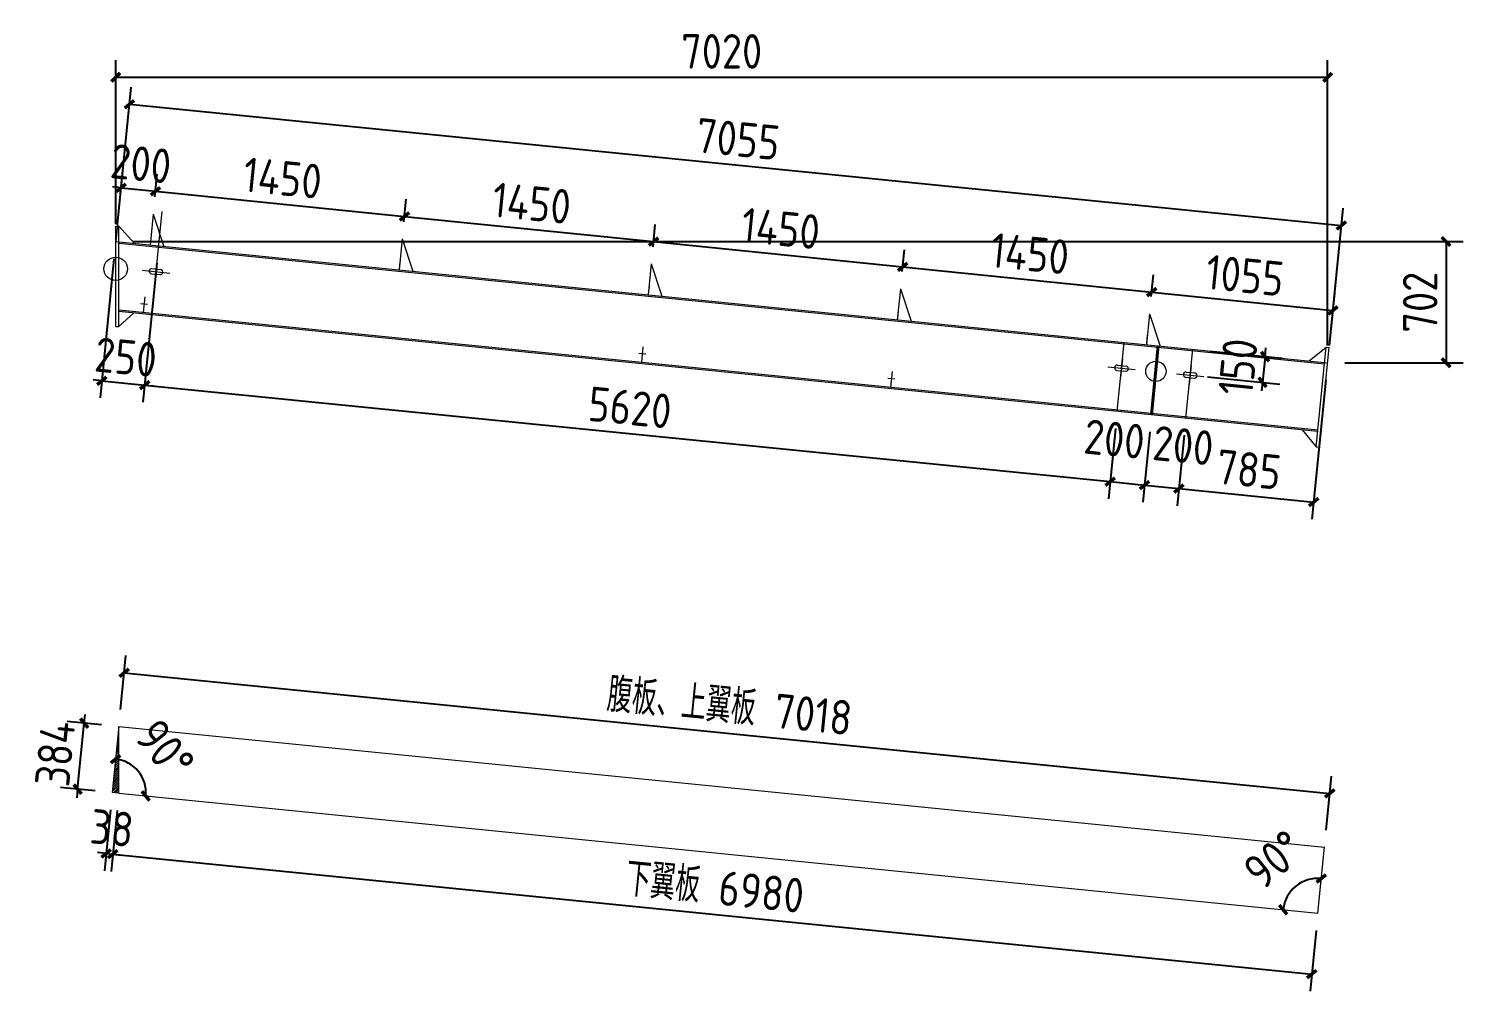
# Model space of a CAD drawing. Extents: x 485428 to 797698, y 56414 to 211814.
# Drawn here: x 719610 to 727920, y 127547 to 133121 of the extents above; entities that cross this region are included whole.
import ezdxf

# ---------------------------------------------------------------- set-up
doc = ezdxf.new("R2010")
doc.units = 0
doc.header["$LTSCALE"] = 1000
doc.header["$MEASUREMENT"] = 0
doc.styles.get("Standard").update_dxf_attribs({"font": 'gbenor.shx', "bigfont": 'gbcbig.shx'})
doc.dimstyles.get("Standard").update_dxf_attribs({"dimscale": 100, "dimtxt": 2, "dimasz": 0.4, "dimexe": 0.5, "dimexo": 1, "dimgap": 0.5, "dimtad": 1, "dimdec": 0, "dimzin": 0, "dimdsep": 46, "dimtxsty": 'Standard', "dimblk": 'ARCHTICK', "dimcen": 0.09, "dimadec": 0, "dimazin": 0, "dimtfac": 1, "dimtdec": 0, "dimtix": 1, "dimtmove": 2, "dimatfit": 3, "dimfxl": 1, "dimtolj": 1, "dimtzin": 0, "dimarcsym": 0})

# ---------------------------------------------------------------- blocks, each defined once
blk = doc.blocks.new('_ArchTick')
at = {"color": 0, "linetype": 'ByBlock', "const_width": 0.4}
blk.add_lwpolyline([(-0.5, -0.5), (0.5, 0.5)], dxfattribs=at)
blk = doc.blocks.new('*D1513')
at = {"color": 3, "lineweight": -2}
for p, q in [((720141.8, 132167.3), (720155.2, 132299.7)), ((720340.8, 132147.1), (720354.2, 132279.6)), ((720145.1, 132200.2), (720095.4, 132205.3)), ((720145.1, 132200.2), (720344.1, 132180.1)), ((720344.1, 132180.1), (720393.9, 132175.1))]:
    blk.add_line(p, q, dxfattribs=at)
at = {"layer": 'Defpoints', "color": 0}
for p in [(720344.1, 132180.1), (720131.7, 132067.8), (720330.7, 132047.6)]:
    blk.add_point(p, dxfattribs=at)
at = {"color": 3, "lineweight": -2, "xscale": 50, "yscale": 50, "zscale": 50}
for p, rotation in [((720145.1, 132200.2), 354.2225783568036), ((720344.1, 132180.1), 174.2225783568036)]:
    blk.add_blockref('_ArchTick', p, dxfattribs=dict(at, rotation=rotation))
at = {"color": 0, "lineweight": 15, "insert": (720259.7, 132339.4), "char_height": 200, "attachment_point": 5, "rotation": 354.22258}
blk.add_mtext('\\A1;200', dxfattribs=at)
blk = doc.blocks.new('*D1514')
at = {"color": 3, "lineweight": -2}
for p, q in [((720340.8, 132147.1), (720354.2, 132279.6)), ((720344.1, 132180.1), (721786.7, 132034.1)), ((721783.6, 132003.1), (721796.8, 132133.6))]:
    blk.add_line(p, q, dxfattribs=at)
at = {"layer": 'Defpoints', "color": 0}
for p in [(720330.7, 132047.6), (721786.7, 132034.1), (721773.5, 131903.6)]:
    blk.add_point(p, dxfattribs=at)
at = {"color": 3, "lineweight": -2, "xscale": 50, "yscale": 50, "zscale": 50}
for p, rotation in [((720344.1, 132180.1), 174.2225783568161), ((721786.7, 132034.1), 354.2225783568161)]:
    blk.add_blockref('_ArchTick', p, dxfattribs=dict(at, rotation=rotation))
at = {"color": 0, "lineweight": 15, "insert": (721080.5, 132256.4), "char_height": 200, "attachment_point": 5, "rotation": 354.22258}
blk.add_mtext('\\A1;1450', dxfattribs=at)
blk = doc.blocks.new('*D1515')
at = {"color": 3, "lineweight": -2}
for p, q in [((721783.6, 132003.1), (721796.8, 132133.6)), ((721786.7, 132034.1), (723229.4, 131888.2)), ((723226.4, 131858.8), (723239.4, 131987.7))]:
    blk.add_line(p, q, dxfattribs=at)
at = {"layer": 'Defpoints', "color": 0}
for p in [(721773.5, 131903.6), (723229.4, 131888.2), (723216.3, 131759.3)]:
    blk.add_point(p, dxfattribs=at)
at = {"color": 3, "lineweight": -2, "xscale": 50, "yscale": 50, "zscale": 50}
for p, rotation in [((721786.7, 132034.1), 174.2225783568161), ((723229.4, 131888.2), 354.2225783568161)]:
    blk.add_blockref('_ArchTick', p, dxfattribs=dict(at, rotation=rotation))
at = {"color": 0, "lineweight": 15, "insert": (722523.2, 132110.4), "char_height": 200, "attachment_point": 5, "rotation": 354.22258}
blk.add_mtext('\\A1;1450', dxfattribs=at)
blk = doc.blocks.new('*D1516')
at = {"color": 3, "lineweight": -2}
for p, q in [((723226.4, 131858.8), (723239.4, 131987.7)), ((723229.4, 131888.2), (724672, 131742.2)), ((724669.2, 131714.5), (724682.1, 131841.7))]:
    blk.add_line(p, q, dxfattribs=at)
at = {"layer": 'Defpoints', "color": 0}
for p in [(723216.3, 131759.3), (724672, 131742.2), (724659.1, 131615)]:
    blk.add_point(p, dxfattribs=at)
at = {"color": 3, "lineweight": -2, "xscale": 50, "yscale": 50, "zscale": 50}
for p, rotation in [((723229.4, 131888.2), 174.2225783568161), ((724672, 131742.2), 354.2225783568161)]:
    blk.add_blockref('_ArchTick', p, dxfattribs=dict(at, rotation=rotation))
at = {"color": 0, "lineweight": 15, "insert": (723965.8, 131964.4), "char_height": 200, "attachment_point": 5, "rotation": 354.22258}
blk.add_mtext('\\A1;1450', dxfattribs=at)
blk = doc.blocks.new('*D1517')
at = {"color": 3, "lineweight": -2}
for p, q in [((724669.2, 131714.5), (724682.1, 131841.7)), ((724672, 131742.2), (726114.6, 131596.3)), ((726112, 131570.3), (726124.7, 131695.8))]:
    blk.add_line(p, q, dxfattribs=at)
at = {"layer": 'Defpoints', "color": 0}
for p in [(724659.1, 131615), (726114.6, 131596.3), (726102, 131470.8)]:
    blk.add_point(p, dxfattribs=at)
at = {"color": 3, "lineweight": -2, "xscale": 50, "yscale": 50, "zscale": 50}
for p, rotation in [((724672, 131742.2), 174.2225783568161), ((726114.6, 131596.3), 354.2225783568161)]:
    blk.add_blockref('_ArchTick', p, dxfattribs=dict(at, rotation=rotation))
at = {"color": 0, "lineweight": 15, "insert": (725408.4, 131818.5), "char_height": 200, "attachment_point": 5, "rotation": 354.22258}
blk.add_mtext('\\A1;1450', dxfattribs=at)
blk = doc.blocks.new('*D1518')
at = {"color": 3, "lineweight": -2}
for p, q in [((726112, 131570.3), (726124.7, 131695.8)), ((726114.6, 131596.3), (727164.4, 131490)), ((727143.8, 131286.2), (727174.5, 131589.5))]:
    blk.add_line(p, q, dxfattribs=at)
at = {"layer": 'Defpoints', "color": 0}
for p in [(726102, 131470.8), (727164.4, 131490), (727133.7, 131186.7)]:
    blk.add_point(p, dxfattribs=at)
at = {"color": 3, "lineweight": -2, "xscale": 50, "yscale": 50, "zscale": 50}
for p, rotation in [((726114.6, 131596.3), 174.2225783568161), ((727164.4, 131490), 354.2225783568161)]:
    blk.add_blockref('_ArchTick', p, dxfattribs=dict(at, rotation=rotation))
at = {"color": 0, "lineweight": 15, "insert": (726654.6, 131692.4), "char_height": 200, "attachment_point": 5, "rotation": 354.22258}
blk.add_mtext('\\A1;1055', dxfattribs=at)
blk = doc.blocks.new('*D1519')
at = {"color": 3, "lineweight": -2}
for p, q in [((720123.8, 131988.2), (720203.3, 132783.2)), ((720193.3, 132683.7), (727213.2, 131981.7)), ((727143.7, 131286.2), (727223.2, 132081.2))]:
    blk.add_line(p, q, dxfattribs=at)
at = {"layer": 'Defpoints', "color": 0}
for p in [(727213.2, 131981.7), (720113.8, 131888.7), (727133.7, 131186.7)]:
    blk.add_point(p, dxfattribs=at)
at = {"color": 3, "lineweight": -2, "xscale": 50, "yscale": 50, "zscale": 50}
for p, rotation in [((720193.3, 132683.7), 174.2894068624965), ((727213.2, 131981.7), 354.2894068624964)]:
    blk.add_blockref('_ArchTick', p, dxfattribs=dict(at, rotation=rotation))
at = {"color": 0, "lineweight": 15, "insert": (723718.2, 132482), "char_height": 200, "attachment_point": 5, "rotation": 354.28941}
blk.add_mtext('\\A1;7055', dxfattribs=at)
blk = doc.blocks.new('*D1511')
at = {"color": 3, "lineweight": -2}
for p, q in [((720213.8, 131888.7), (727919.6, 131888.7)), ((727819.6, 131888.7), (727819.6, 131186.7)), ((727233.7, 131186.7), (727919.6, 131186.7))]:
    blk.add_line(p, q, dxfattribs=at)
at = {"layer": 'Defpoints', "color": 0}
for p in [(720113.8, 131888.7), (727133.7, 131186.7), (727819.6, 131186.7)]:
    blk.add_point(p, dxfattribs=at)
at = {"color": 3, "lineweight": -2, "xscale": 50, "yscale": 50, "zscale": 50}
for p, rotation in [((727819.6, 131888.7), 90), ((727819.6, 131186.7), 270)]:
    blk.add_blockref('_ArchTick', p, dxfattribs=dict(at, rotation=rotation))
at = {"color": 0, "lineweight": 15, "insert": (727669.6, 131537.7), "char_height": 200, "attachment_point": 5, "rotation": 90}
blk.add_mtext('\\A1;702', dxfattribs=at)
blk = doc.blocks.new('*D1512')
at = {"color": 3, "lineweight": -2}
for p, q in [((720113.8, 131988.7), (720113.8, 132940)), ((727133.7, 131286.7), (727133.7, 132940)), ((720113.8, 132840), (727133.7, 132840))]:
    blk.add_line(p, q, dxfattribs=at)
at = {"layer": 'Defpoints', "color": 0}
for p in [(727133.7, 132840), (720113.8, 131888.7), (727133.7, 131186.7)]:
    blk.add_point(p, dxfattribs=at)
at = {"color": 3, "lineweight": -2, "xscale": 50, "yscale": 50, "zscale": 50, "rotation": 180}
blk.add_blockref('_ArchTick', (720113.8, 132840), dxfattribs=at)
at = {"color": 3, "lineweight": -2, "xscale": 50, "yscale": 50, "zscale": 50}
blk.add_blockref('_ArchTick', (727133.7, 132840), dxfattribs=at)
at = {"color": 0, "lineweight": 15, "insert": (723623.8, 132990), "char_height": 200, "attachment_point": 5}
blk.add_mtext('\\A1;7020', dxfattribs=at)
blk = doc.blocks.new('*D1520')
at = {"color": 3, "lineweight": -2}
for p, q in [((720103.9, 131789.2), (720023.2, 130982.9)), ((720352.5, 131764.3), (720271.9, 130958.1)), ((720033.2, 131082.4), (719983.4, 131087.4)), ((720033.2, 131082.4), (720281.9, 131057.6)), ((720281.9, 131057.6), (720331.6, 131052.6))]:
    blk.add_line(p, q, dxfattribs=at)
at = {"layer": 'Defpoints', "color": 0}
for p in [(720113.8, 131888.7), (720362.5, 131863.8), (720281.9, 131057.6)]:
    blk.add_point(p, dxfattribs=at)
at = {"color": 3, "lineweight": -2, "xscale": 50, "yscale": 50, "zscale": 50}
for p, rotation in [((720033.2, 131082.4), 354.2894068624977), ((720281.9, 131057.6), 174.2894068624977)]:
    blk.add_blockref('_ArchTick', p, dxfattribs=dict(at, rotation=rotation))
at = {"color": 0, "lineweight": 15, "insert": (720172.5, 131219.3), "char_height": 200, "attachment_point": 5, "rotation": 354.28941}
blk.add_mtext('\\A1;250', dxfattribs=at)
blk = doc.blocks.new('*D1521')
at = {"color": 3, "lineweight": -2}
for p, q in [((720352.5, 131764.3), (720271.9, 130958.1)), ((720281.9, 131057.6), (725874, 130498.4)), ((725904.9, 130807.1), (725864, 130398.8))]:
    blk.add_line(p, q, dxfattribs=at)
at = {"layer": 'Defpoints', "color": 0}
for p in [(720362.5, 131863.8), (725914.8, 130906.6), (725874, 130498.4)]:
    blk.add_point(p, dxfattribs=at)
at = {"color": 3, "lineweight": -2, "xscale": 50, "yscale": 50, "zscale": 50}
for p, rotation in [((720281.9, 131057.6), 174.2894068625288), ((725874, 130498.4), 354.2894068625288)]:
    blk.add_blockref('_ArchTick', p, dxfattribs=dict(at, rotation=rotation))
at = {"color": 0, "lineweight": 15, "insert": (723092.9, 130927.2), "char_height": 200, "attachment_point": 5, "rotation": 354.28941}
blk.add_mtext('\\A1;5620', dxfattribs=at)
blk = doc.blocks.new('*D1522')
at = {"color": 3, "lineweight": -2}
for p, q in [((725904.9, 130807.1), (725864, 130398.8)), ((726103.9, 130787.2), (726063, 130378.9)), ((725874, 130498.4), (726073, 130478.4))]:
    blk.add_line(p, q, dxfattribs=at)
at = {"layer": 'Defpoints', "color": 0}
for p in [(725914.8, 130906.6), (726113.8, 130886.7), (726073, 130478.4)]:
    blk.add_point(p, dxfattribs=at)
at = {"color": 3, "lineweight": -2, "xscale": 50, "yscale": 50, "zscale": 50}
for p, rotation in [((725874, 130498.4), 174.2894068625288), ((726073, 130478.4), 354.2894068625288)]:
    blk.add_blockref('_ArchTick', p, dxfattribs=dict(at, rotation=rotation))
at = {"color": 0, "lineweight": 15, "insert": (725898.6, 130744.7), "char_height": 200, "attachment_point": 5, "rotation": 354.28941}
blk.add_mtext('\\A1;200', dxfattribs=at)
blk = doc.blocks.new('*D1523')
at = {"color": 3, "lineweight": -2}
for p, q in [((726103.9, 130787.2), (726063, 130378.9)), ((726302.9, 130767.3), (726262, 130359)), ((726073, 130478.4), (726272, 130458.5))]:
    blk.add_line(p, q, dxfattribs=at)
at = {"layer": 'Defpoints', "color": 0}
for p in [(726113.8, 130886.7), (726312.8, 130866.8), (726272, 130458.5)]:
    blk.add_point(p, dxfattribs=at)
at = {"color": 3, "lineweight": -2, "xscale": 50, "yscale": 50, "zscale": 50}
for p, rotation in [((726073, 130478.4), 174.2894068625288), ((726272, 130458.5), 354.2894068625288)]:
    blk.add_blockref('_ArchTick', p, dxfattribs=dict(at, rotation=rotation))
at = {"color": 0, "lineweight": 15, "insert": (726296.9, 130707.3), "char_height": 200, "attachment_point": 5, "rotation": 354.28941}
blk.add_mtext('\\A1;200', dxfattribs=at)
blk = doc.blocks.new('*D1524')
at = {"color": 3, "lineweight": -2}
for p, q in [((727123.8, 131087.2), (727043.1, 130280.9)), ((726302.9, 130767.3), (726262, 130359)), ((726272, 130458.5), (727053.1, 130380.4))]:
    blk.add_line(p, q, dxfattribs=at)
at = {"layer": 'Defpoints', "color": 0}
for p in [(727133.7, 131186.7), (726312.8, 130866.8), (727053.1, 130380.4)]:
    blk.add_point(p, dxfattribs=at)
at = {"color": 3, "lineweight": -2, "xscale": 50, "yscale": 50, "zscale": 50}
for p, rotation in [((726272, 130458.5), 174.2894068625288), ((727053.1, 130380.4), 354.2894068625288)]:
    blk.add_blockref('_ArchTick', p, dxfattribs=dict(at, rotation=rotation))
at = {"color": 0, "lineweight": 15, "insert": (726677.5, 130568.8), "char_height": 200, "attachment_point": 5, "rotation": 354.28941}
blk.add_mtext('\\A1;785', dxfattribs=at)
blk = doc.blocks.new('*D1525')
at = {"color": 0, "lineweight": -2}
blk.add_arc((720093.6, 128697.9), 194.9, 354.28941, 84.28941, dxfattribs=at)
at = {"layer": 'Defpoints', "color": 0}
for p in [(720131.8, 129080), (720271.3, 128778), (720093.6, 128697.9), (720131.8, 128694), (727076.8, 127999.5)]:
    blk.add_point(p, dxfattribs=at)
at = {"color": 0, "lineweight": -2, "xscale": 50, "yscale": 50, "zscale": 50}
for p, rotation in [((720113, 128891.8), 174.2894068624981), ((720287.6, 128678.5), 264.2894068624989)]:
    blk.add_blockref('_ArchTick', p, dxfattribs=dict(at, rotation=rotation))
at = {"color": 0, "lineweight": 15, "insert": (720399.3, 128947.9), "char_height": 200, "attachment_point": 5, "rotation": 309.28941}
blk.add_mtext('\\A1;90°', dxfattribs=at)
blk = doc.blocks.new('*D1526')
at = {"color": 3, "lineweight": -2}
for p, q in [((720141.8, 129179.5), (720173, 129491.3)), ((720163, 129391.8), (727146.2, 128693.5)), ((727125, 128481.1), (727156.1, 128793))]:
    blk.add_line(p, q, dxfattribs=at)
at = {"layer": 'Defpoints', "color": 0}
for p in [(720131.8, 129080), (727146.2, 128693.5), (727115, 128381.6)]:
    blk.add_point(p, dxfattribs=at)
at = {"color": 3, "lineweight": -2, "xscale": 50, "yscale": 50, "zscale": 50}
for p, rotation in [((720163, 129391.8), 174.2894068625007), ((727146.2, 128693.5), 354.2894068625007)]:
    blk.add_blockref('_ArchTick', p, dxfattribs=dict(at, rotation=rotation))
at = {"color": 0, "lineweight": 15, "insert": (723670.2, 129198.5), "char_height": 200, "attachment_point": 5, "rotation": 354.28941}
blk.add_mtext('\\A1;腹板、上翼板 7018', dxfattribs=at)
blk = doc.blocks.new('*D1527')
at = {"color": 3, "lineweight": -2}
for p, q in [((720083.7, 128598.4), (720048.4, 128245.7)), ((720121.9, 128594.5), (720086.6, 128241.9)), ((720058.3, 128345.2), (720008.6, 128350.2)), ((720058.3, 128345.2), (720096.5, 128341.4)), ((720096.5, 128341.4), (720146.3, 128336.4))]:
    blk.add_line(p, q, dxfattribs=at)
at = {"layer": 'Defpoints', "color": 0}
for p in [(720093.6, 128697.9), (720131.8, 128694), (720096.5, 128341.4)]:
    blk.add_point(p, dxfattribs=at)
at = {"color": 3, "lineweight": -2, "xscale": 50, "yscale": 50, "zscale": 50}
for p, rotation in [((720058.3, 128345.2), 354.2894068624398), ((720096.5, 128341.4), 174.2894068624399)]:
    blk.add_blockref('_ArchTick', p, dxfattribs=dict(at, rotation=rotation))
at = {"color": 0, "lineweight": 15, "insert": (720092.4, 128492.5), "char_height": 200, "attachment_point": 5, "rotation": 354.28941}
blk.add_mtext('\\A1;38', dxfattribs=at)
blk = doc.blocks.new('*D1528')
at = {"color": 3, "lineweight": -2}
for p, q in [((720121.9, 128594.5), (720086.6, 128241.9)), ((720096.5, 128341.4), (727041.5, 127646.9)), ((727066.8, 127900), (727031.6, 127547.4))]:
    blk.add_line(p, q, dxfattribs=at)
at = {"layer": 'Defpoints', "color": 0}
for p in [(720131.8, 128694), (727076.8, 127999.5), (727041.5, 127646.9)]:
    blk.add_point(p, dxfattribs=at)
at = {"color": 3, "lineweight": -2, "xscale": 50, "yscale": 50, "zscale": 50}
for p, rotation in [((720096.5, 128341.4), 174.2894068624241), ((727041.5, 127646.9), 354.2894068624241)]:
    blk.add_blockref('_ArchTick', p, dxfattribs=dict(at, rotation=rotation))
at = {"color": 0, "lineweight": 15, "insert": (723584.6, 128150), "char_height": 200, "attachment_point": 5, "rotation": 354.28941}
blk.add_mtext('\\A1;下翼板 6980', dxfattribs=at)
blk = doc.blocks.new('*D1529')
at = {"color": 3, "lineweight": -2}
for p, q in [((719931.4, 129100), (719936.4, 129149.8)), ((720032.3, 129089.9), (719831.9, 129109.9)), ((719893.2, 128717.9), (719931.4, 129100)), ((719994.1, 128707.8), (719793.7, 128727.9)), ((719893.2, 128717.9), (719888.2, 128668.2))]:
    blk.add_line(p, q, dxfattribs=at)
at = {"layer": 'Defpoints', "color": 0}
for p in [(719931.4, 129100), (720131.8, 129080), (720093.6, 128697.9)]:
    blk.add_point(p, dxfattribs=at)
at = {"color": 3, "lineweight": -2, "xscale": 50, "yscale": 50, "zscale": 50}
for p, rotation in [((719931.4, 129100), 264.2894068625095), ((719893.2, 128717.9), 84.28940686250944)]:
    blk.add_blockref('_ArchTick', p, dxfattribs=dict(at, rotation=rotation))
at = {"color": 0, "lineweight": 15, "insert": (719763, 128923.9), "char_height": 200, "attachment_point": 5, "rotation": 84.28941}
blk.add_mtext('\\A1;384', dxfattribs=at)
blk = doc.blocks.new('*D1762')
at = {"color": 3, "lineweight": -2}
for p, q in [((726452.1, 131254.8), (726870.8, 131213)), ((726771.3, 131222.9), (726756.4, 131073.7)), ((726771.3, 131222.9), (726776.3, 131272.7)), ((726437.2, 131105.6), (726855.9, 131063.7)), ((726756.4, 131073.7), (726751.4, 131023.9))]:
    blk.add_line(p, q, dxfattribs=at)
at = {"layer": 'Defpoints', "color": 0}
for p in [(726352.6, 131264.8), (726337.7, 131115.5), (726756.4, 131073.7)]:
    blk.add_point(p, dxfattribs=at)
at = {"color": 3, "lineweight": -2, "xscale": 50, "yscale": 50, "zscale": 50}
for p, rotation in [((726771.3, 131222.9), 264.2894068624849), ((726756.4, 131073.7), 84.2894068624849)]:
    blk.add_blockref('_ArchTick', p, dxfattribs=dict(at, rotation=rotation))
at = {"color": 0, "lineweight": 15, "insert": (726614.6, 131163.2), "char_height": 200, "attachment_point": 5, "rotation": 84.28941}
blk.add_mtext('\\A1;150', dxfattribs=at)
blk = doc.blocks.new('*D3261')
at = {"color": 0, "lineweight": -2}
blk.add_arc((727076.8, 127999.5), 201.6, 84.28941, 174.28941, dxfattribs=at)
at = {"layer": 'Defpoints', "color": 0}
for p in [(720131.8, 128694), (727115, 128381.6), (726993.9, 128183.3), (727076.8, 127999.5), (727076.8, 127999.5)]:
    blk.add_point(p, dxfattribs=at)
at = {"color": 0, "lineweight": -2, "xscale": 50, "yscale": 50, "zscale": 50}
for p, rotation in [((727096.9, 128200.2), 354.2894068624908), ((726876.2, 128019.6), 264.2894068624993)]:
    blk.add_blockref('_ArchTick', p, dxfattribs=dict(at, rotation=rotation))
at = {"color": 0, "lineweight": 15, "insert": (726822.5, 128310.4), "char_height": 200, "attachment_point": 5, "rotation": 39.28941}
blk.add_mtext('\\A1;90°', dxfattribs=at)

msp = doc.modelspace()

# ---------------------------------------------------------------- hatches: boundary and pattern name
at = {"lineweight": 15}
h = msp.add_hatch(dxfattribs=at)
h.set_pattern_fill('ANSI31', color=256, scale=5, style=0)
h.set_pattern_definition([(45, (-7e-09, -21000), (-5.612660076, 5.612660076), [])])
h.paths.add_polyline_path([(720131.8, 129080), (720093.6, 128697.9), (720131.8, 128694)])

# ---------------------------------------------------------------- linework, layer by layer
at = {"color": 2, "lineweight": 15}
for p, q in [((720131.7, 132067.8), (720113.8, 131888.7)), ((720330.7, 132047.6), (720312.6, 131868.6)), ((720330.7, 132047.6), (720392.2, 131860.8)), ((720113.8, 131978.7), (720131.8, 131978.7)), ((720113.8, 131396.7), (720113.8, 131978.7)), ((720131.8, 131396.7), (720131.8, 131978.7)), ((720131.8, 131978.7), (720223.2, 131877.7)), ((721773.5, 131903.6), (721755.4, 131724.5)), ((721773.5, 131903.6), (721835, 131716.8)), ((721760.3, 131773.6), (721755.6, 131726.4)), ((723216.3, 131759.3), (723198.2, 131580.2)), ((723216.3, 131759.3), (723277.8, 131572.5)), ((723203.3, 131631), (723198.6, 131583.8)), ((720282.2, 131568.3), (720273.2, 131478.8)), ((724659.1, 131615), (724641, 131436)), ((724659.1, 131615), (724720.6, 131428.2)), ((720219.6, 131476.1), (720131.8, 131396.7)), ((724646.3, 131488.4), (724641.6, 131441.2)), ((726102, 131470.8), (726083.8, 131291.7)), ((726102, 131470.8), (726163.5, 131283.9)), ((720113.8, 131396.7), (720131.8, 131396.7)), ((726089.2, 131345.8), (726084.5, 131298.6)), ((723167.8, 131279.8), (723158.8, 131190.2)), ((726108.8, 130887.2), (726148.6, 131285.2)), ((726118.8, 130886.2), (726158.6, 131284.2)), ((727026.3, 131197.4), (727124.8, 131278)), ((727067, 130700.9), (727124.8, 131278)), ((727085, 130699.1), (727142.7, 131276.2)), ((727124.8, 131278), (727142.7, 131276.2)), ((724610.6, 131135.5), (724601.6, 131045.9)), ((726986.4, 130799.4), (727067, 130700.9)), ((727067, 130700.9), (727085, 130699.1)), ((720131.8, 128694), (720131.8, 129080))]:
    msp.add_line(p, q, dxfattribs=at)
at = {"color": 1, "lineweight": 15}
for p, q in [((720322.7, 131465.8), (720382.4, 132062.8)), ((725914.8, 130906.6), (725954.6, 131304.6)), ((726113.8, 130886.7), (726153.6, 131284.7)), ((726312.8, 130866.8), (726352.6, 131264.8)), ((725889.9, 130909.1), (725890.7, 130917)), ((725939.7, 130904.1), (725940.5, 130912.1))]:
    msp.add_line(p, q, dxfattribs=at)
at = {"lineweight": 15}
for p, q in [((720113.8, 131888.7), (727133.7, 131186.7)), ((720131.8, 131878.8), (727115, 131180.5)), ((720267.7, 131722.5), (720426.9, 131706.6)), ((720323.9, 131732), (720373.6, 131727)), ((720352.7, 131769.3), (720341.8, 131659.9)), ((720320.9, 131702.1), (720370.6, 131697.2)), ((720131.8, 131492.9), (727076.8, 130798.4)), ((720131.8, 131484.9), (727076, 130790.5)), ((720258.3, 131530.5), (720298.1, 131526.5)), ((723143.9, 131242), (723183.7, 131238)), ((725860.1, 131163.3), (726019.3, 131147.4)), ((725913.3, 131142.9), (725963.1, 131137.9)), ((725916.3, 131172.8), (725966.1, 131167.8)), ((725945.2, 131210.1), (725934.2, 131100.6)), ((726314.3, 131133), (726364.1, 131128)), ((726343.2, 131170.3), (726332.2, 131060.8)), ((724586.7, 131097.7), (724626.5, 131093.7)), ((726258.1, 131123.5), (726417.3, 131107.6)), ((726311.3, 131103.1), (726361.1, 131098.1)), ((720131.8, 129080), (720093.6, 128697.9)), ((720131.8, 129080), (727115, 128381.6)), ((720131.8, 128694), (720093.6, 128697.9)), ((720131.8, 128694), (727076.8, 127999.5)), ((727076.8, 127999.5), (727115, 128381.6))]:
    msp.add_line(p, q, dxfattribs=at)
for centre, radius in [((720113.8, 131730.7), 67.8), ((726138.8, 131137), 58.7)]:
    msp.add_circle(centre, radius, dxfattribs=at)
for centre, start, end in [((720322.4, 131717.1), 84.28941, 264.28941), ((720372.1, 131712.1), 264.28941, 84.28941), ((725914.8, 131157.8), 84.28941, 264.28941), ((725964.6, 131152.9), 264.28941, 84.28941), ((726312.8, 131118), 84.28941, 264.28941), ((726362.6, 131113.1), 264.28941, 84.28941)]:
    msp.add_arc(centre, 15, start, end, dxfattribs=at)

# ---------------------------------------------------------------- dimensions: what is measured, and where the dimension line sits
dim = msp.add_linear_dim(base=(727133.7, 132840), p1=(720113.8, 131888.7), p2=(727133.7, 131186.7), dimstyle='Standard', override={"dimtxt": 2, "dimasz": 0.5, "dimexe": 1, "dimexo": 1, "dimclrd": 3, "dimclre": 3}, dxfattribs=at)
dim.commit()
dim.dimension.update_dxf_attribs({"geometry": '*D1512', "text_midpoint": (723623.8, 132990)})
for p1, p2, distance, picture, middle in [((720113.8, 131888.7), (727133.7, 131186.7), 799, '*D1519', (723718.2, 132482)), ((720131.7, 132067.8), (720330.7, 132047.6), 133.1, '*D1513', (720259.7, 132339.4)), ((720113.8, 131888.7), (720362.5, 131863.8), -810.3, '*D1520', (720172.5, 131219.3)), ((726352.6, 131264.8), (726337.7, 131115.5), 420.8, '*D1762', (726614.6, 131163.2)), ((720093.6, 128697.9), (720131.8, 129080), 201.4, '*D1529', (719763, 128923.9)), ((720093.6, 128697.9), (720131.8, 128694), -354.4, '*D1527', (720092.4, 128492.5))]:
    dim = msp.add_aligned_dim(p1=p1, p2=p2, distance=distance, dimstyle='Standard', override={"dimtxt": 2, "dimasz": 0.5, "dimexe": 1, "dimexo": 1, "dimclrd": 3, "dimclre": 3}, dxfattribs=at)
    dim.commit()
    dim.dimension.update_dxf_attribs({"geometry": picture, "text_midpoint": middle})
for base, p1, p2, angle, picture, middle in [((721786.7, 132034.1), (720330.7, 132047.6), (721773.5, 131903.6), 174.22258, '*D1514', (721080.5, 132256.4)), ((723229.4, 131888.2), (721773.5, 131903.6), (723216.3, 131759.3), 174.22258, '*D1515', (722523.2, 132110.4)), ((724672, 131742.2), (723216.3, 131759.3), (724659.1, 131615), 174.22258, '*D1516', (723965.8, 131964.4)), ((726114.6, 131596.3), (724659.1, 131615), (726102, 131470.8), 174.22258, '*D1517', (725408.4, 131818.5)), ((727819.6, 131186.7), (720113.8, 131888.7), (727133.7, 131186.7), 90, '*D1511', (727669.6, 131537.7)), ((725874, 130498.4), (720362.5, 131863.8), (725914.8, 130906.6), 174.28941, '*D1521', (723092.9, 130927.2)), ((727164.4, 131490), (726102, 131470.8), (727133.7, 131186.7), 174.22258, '*D1518', (726654.6, 131692.4)), ((727053.1, 130380.4), (726312.8, 130866.8), (727133.7, 131186.7), 174.28941, '*D1524', (726677.5, 130568.8))]:
    dim = msp.add_linear_dim(base=base, p1=p1, p2=p2, angle=angle, dimstyle='Standard', override={"dimtxt": 2, "dimasz": 0.5, "dimexe": 1, "dimexo": 1, "dimclrd": 3, "dimclre": 3}, dxfattribs=at)
    dim.commit()
    dim.dimension.update_dxf_attribs({"geometry": picture, "text_midpoint": middle})
for base, p1, p2, picture, middle in [((726073, 130478.4), (725914.8, 130906.6), (726113.8, 130886.7), '*D1522', (725898.6, 130744.7)), ((726272, 130458.5), (726113.8, 130886.7), (726312.8, 130866.8), '*D1523', (726296.9, 130707.3))]:
    dim = msp.add_linear_dim(base=base, p1=p1, p2=p2, angle=174.28941, dimstyle='Standard', override={"dimtxt": 2, "dimasz": 0.5, "dimexe": 1, "dimexo": 1, "dimclrd": 3, "dimclre": 3}, dxfattribs=at)
    dim.commit()
    dim.dimension.update_dxf_attribs({"geometry": picture, "text_midpoint": middle, "dimtype": 160})
dim = msp.add_aligned_dim(p1=(720131.8, 129080), p2=(727115, 128381.6), distance=313.4, text='腹板、上翼板 7018', dimstyle='Standard', override={"dimtxt": 2, "dimasz": 0.5, "dimexe": 1, "dimexo": 1, "dimclrd": 3, "dimclre": 3}, dxfattribs=at)
dim.commit()
dim.dimension.update_dxf_attribs({"geometry": '*D1526', "text_midpoint": (723670.2, 129198.5)})
at = {"color": 1, "lineweight": 15}
for base, line2, picture, middle in [((720271.3, 128778), ((720131.8, 129080), (720093.6, 128697.9)), '*D1525', (720399.3, 128947.9)), ((726993.9, 128183.3), ((727076.8, 127999.5), (727115, 128381.6)), '*D3261', (726822.5, 128310.4))]:
    dim = msp.add_angular_dim_2l(base=base, line1=((720131.8, 128694), (727076.8, 127999.5)), line2=line2, dimstyle='Standard', override={"dimtxt": 2, "dimasz": 0.5, "dimgap": 1}, dxfattribs=at)
    dim.commit()
    dim.dimension.update_dxf_attribs({"geometry": picture, "text_midpoint": middle})
at = {"lineweight": 15}
dim = msp.add_linear_dim(base=(727041.5, 127646.9), p1=(720131.8, 128694), p2=(727076.8, 127999.5), angle=174.28941, text='下翼板 6980', dimstyle='Standard', override={"dimtxt": 2, "dimasz": 0.5, "dimexe": 1, "dimexo": 1, "dimclrd": 3, "dimclre": 3}, dxfattribs=at)
dim.commit()
dim.dimension.update_dxf_attribs({"geometry": '*D1528', "text_midpoint": (723584.6, 128150)})

doc.saveas('drawing.dxf')
